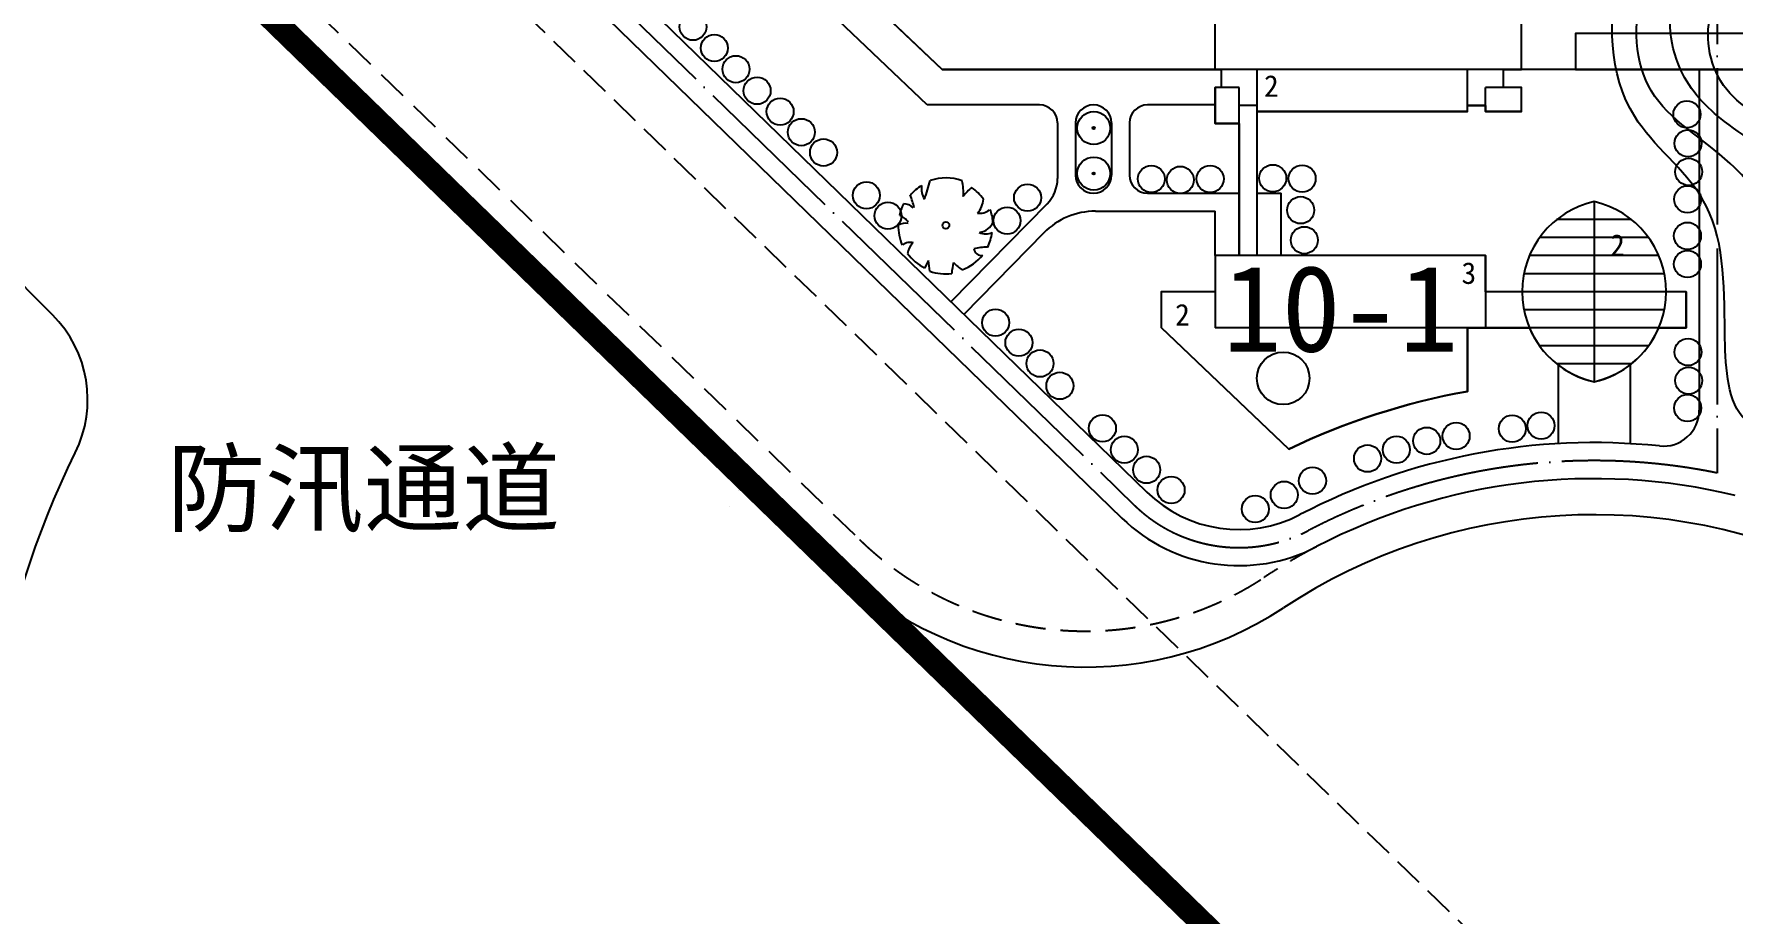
# Model space of a CAD drawing. Extents: x 39009873 to 40242873, y -38938004 to -37205504.
# Drawn here: x 39152759 to 39435847, y -38387977 to -38241426 of the extents above; entities that cross this region are included whole.
import ezdxf

# ---------------------------------------------------------------- set-up
doc = ezdxf.new("R2010")
doc.units = 0
doc.header["$LTSCALE"] = 1000
doc.header["$MEASUREMENT"] = 0
for name, pattern in [('CENT', [15, 13, -1, 0, -1]), ('DASH', [0.35, 0.25, -0.1]), ('DASH1', [1.5, 1, -0.5])]:
    doc.linetypes.add(name, pattern=pattern)
doc.layers.get('0').update_dxf_attribs({"linetype": 'CONTINUOUS'})
for name, color, linetype in [('1-CEG', 220, 'CONTINUOUS'), ('A-FACE', 4, 'CONTINUOUS'), ('PUB_TEXT', 4, 'CONTINUOUS'), ('river', 190, 'CONTINUOUS'), ('TEXT', 7, 'CONTINUOUS'), ('TREE1', 62, 'CONTINUOUS'), ('人行道', 251, 'CONTINUOUS'), ('建筑屋顶', 2, 'CONTINUOUS'), ('建筑轮廓', 254, 'CONTINUOUS'), ('等高线', 250, 'DASH'), ('范围', 7, 'CONTINUOUS'), ('道路中心线', 1, 'CENT')]:
    doc.layers.add(name, color=color, linetype=linetype)
doc.styles.add('-黑体', font='SIMHEI.TTF')
doc.styles.add('HRHZ', font='SIMHEI.TTF')
doc.styles.get("Standard").update_dxf_attribs({"font": 'SimSun.ttf', "height": 20})

# ---------------------------------------------------------------- blocks, each defined once
blk = doc.blocks.new('sdji')
at = {"linetype": 'Continuous', "ltscale": 10}
for radius in [2750, 184]:
    blk.add_circle((512091, 867961), radius, dxfattribs=at)
blk = doc.blocks.new('sij')
at = {"layer": 'TREE1', "linetype": 'Continuous', "ltscale": 10}
blk.add_circle((327690, 1006813), 2250, dxfattribs=at)
blk = doc.blocks.new('M_F13')
for p, q in [((-515, 179), (-397, 193)), ((-484, 239), (-484, 239)), ((-397, 193), (-484, 239))]:
    blk.add_line(p, q)
blk.add_circle((-3, 3), 38.2)
for centre, radius, start, end in [((-8, 3), 527, 126.0751, 153.6245), ((-356, 208), 224, 48.5203, 80.5151), ((-8, 3), 532, 89.3321, 114.3856), ((-325, 399), 130, 343.6555, 39.76), ((-175, 449), 193, 352.0775, 26.6128), ((-85, 589), 202, 304.1868, 338.5411), ((-8, 3), 531, 62.8767, 77.7021), ((80, 476), 154, 315.8454, 359.7651), ((-244, 1929), 1632, 285.4397, 290.7099), ((-8, 3), 523, 31.4098, 49.4752), ((412, 44), 234, 83.5323, 121.6544), ((959, 2091), 1965, 250.0865, 256.3451), ((-8, 3), 537, 160.8426, 187.275), ((-8, 3), 534, 340.3307, 19.43), ((-610, -942), 880, 77.3728, 85.4649), ((-5, -500), 587, 134.7782, 147.3315), ((-8, 3), 524, 200.8103, 231.4392), ((358, 465), 656, 266.7455, 282.0146), ((0, -631), 545, 39.6536, 53.993), ((-251, -396), 87.2, 97.741, 188.8107), ((-1350, -519), 1108, 2.9465, 10.9238), ((125, -442), 220, 160.6009, 199.3991), ((100, -357), 178, 186.1912, 248.4952), ((296, -376), 163, 170.6314, 220.6278), ((325, -118), 300, 230.4582, 263.1093), ((-8, 3), 514, 305.394, 326.2464), ((-8, 3), 522, 243.1498, 261.8356), ((-8, 3), 527, 274.7236, 290.3277)]:
    blk.add_arc(centre, radius, start, end)
at = {"width": 0.8, "flags": 9}
for tag, p in [('XSIZE', (-62, 12)), ('YSIZE', (9, 6))]:
    blk.add_attdef(tag, p, '', height=0.2, dxfattribs=at)

msp = doc.modelspace()

# ---------------------------------------------------------------- linework, layer by layer
at = {"layer": 'A-FACE'}
for p, q in [((39203372, -38186796), (39338071, -38317733)), ((39199189, -38191098), (39333888, -38322035)), ((39430055, -38247341), (39430055, -38304068))]:
    msp.add_line(p, q, dxfattribs=at)
for centre, radius, start, end in [((39412119, -38415903), 116800, 100.1944, 115.5652), ((39424055, -38304068), 6000, 264.10233, 0), ((39412547, -38415476), 106000, 84.10233, 117.51901), ((39412547, -38415476), 100000, 76.40353, 117.51901), ((39353405, -38301958), 22000, 225.81137, 297.51901), ((39353405, -38301958), 28000, 225.81137, 297.51901)]:
    msp.add_arc(centre, radius, start, end, dxfattribs=at)
at = {"layer": 'river', "color": 8, "linetype": 'DASH1', "ltscale": 5}
msp.add_line((39167552, -38206366), (39290198, -38325587), dxfattribs=at)
at = {"layer": 'river', "flags": 128}
for points in [[(39171006, -38047264), (39170076, -38057843), (39170752, -38065805), (39172062, -38072068), (39170238, -38086372), (39165666, -38099668), (39162006, -38113696), (39157710, -38125624), (39149817, -38144544, 0.3079136), (39163370, -38210669), (39286016, -38329889)], [(39759601, -38770140), (39716343, -38813399), (39595182, -38712626), (39574412, -38714839, -0.1744533), (39557242, -38725698), (39531102, -38726066), (39513390, -38725530), (39463475, -38722848), (39399554, -38705665), (39355283, -38687971), (39319867, -38639314), (39299938, -38607899), (39285042, -38588138, 0.0324213), (39259079, -38564286), (39245679, -38552151), (39220680, -38532942), (39184195, -38475696, -0.3130181), (39159628, -38311182, 0.3213973), (39155836, -38288188), (39147088, -38279441)]]:
    msp.add_lwpolyline(points, format="xyb", dxfattribs=at)
at = {"layer": 'river'}
for centre, radius, start, end in [((39412547, -38415476), 94000, 63.61393, 123.37114), ((39327837, -38286866), 60000, 225.81137, 303.37114)]:
    msp.add_arc(centre, radius, start, end, dxfattribs=at)
at = {"layer": 'river', "color": 8, "linetype": 'DASH1', "ltscale": 5}
for centre, radius, start, end in [((39327837, -38286866), 54000, 225.81137, 303.37114), ((39412547, -38415476), 100000, 117.51901, 123.37114)]:
    msp.add_arc(centre, radius, start, end, dxfattribs=at)
at = {"layer": 'TEXT', "const_width": 0.5}
msp.add_lwpolyline([(39274184, -38310020), (39263934, -38328548), (39173215, -38328548)], dxfattribs=at)
at = {"layer": '人行道', "linetype": 'Continuous', "ltscale": 10}
for p, q in [((39301480, -38253241), (39285611, -38238146)), ((39320197, -38253241), (39301480, -38253241)), ((39329197, -38253241), (39329197, -38253241)), ((39349447, -38253241), (39338197, -38253241)), ((39321481, -38269691), (39305459, -38286032)), ((39329197, -38267941), (39329197, -38267941)), ((39338197, -38267941), (39353447, -38267941)), ((39356447, -38267941), (39360447, -38267941)), ((39360447, -38278341), (39360447, -38267941)), ((39329497, -38270941), (39349447, -38270941)), ((39349447, -38278341), (39349447, -38270941)), ((39320928, -38274540), (39307610, -38288123)), ((39406547, -38296527), (39406547, -38309645)), ((39418547, -38296527), (39418547, -38309645))]:
    msp.add_line(p, q, dxfattribs=at)
at = {"layer": '人行道'}
for p, q in [((39323197, -38256241), (39323197, -38265490)), ((39326197, -38256241), (39326197, -38264941)), ((39332197, -38256241), (39332197, -38264941)), ((39335197, -38256241), (39335197, -38264941))]:
    msp.add_line(p, q, dxfattribs=at)
at = {"layer": '人行道', "linetype": 'Continuous', "ltscale": 10}
for centre, radius, start, end in [((39320197, -38256241), 3000, 0, 90), ((39338197, -38256241), 3000, 90, 180), ((39329197, -38264941), 3000, 180, 270), ((39338197, -38264941), 3000, 180, 270), ((39329497, -38282941), 12000, 90, 135.56478)]:
    msp.add_arc(centre, radius, start, end, dxfattribs=at)
at = {"layer": '人行道', "linetype": 'Continuous'}
for centre, radius, start, end in [((39329197, -38256241), 3000, 90, 180), ((39329197, -38256241), 3000, 0, 90), ((39329197, -38264941), 3000, 270, 0), ((39317197, -38265490), 6000, 315.56478, 0)]:
    msp.add_arc(centre, radius, start, end, dxfattribs=at)
at = {"layer": '建筑屋顶', "linetype": 'Continuous', "lineweight": -3, "ltscale": 10}
for p, q in [((39349447, -38247341), (39349447, -38202341)), ((39400447, -38247341), (39400447, -38235341)), ((39446286, -38247341), (39303983, -38247341)), ((39350447, -38247341), (39350447, -38250341)), ((39356447, -38278341), (39356447, -38247489)), ((39391447, -38254341), (39391447, -38247341)), ((39397447, -38250341), (39397447, -38247341)), ((39349447, -38256341), (39349447, -38250341)), ((39353447, -38250341), (39349447, -38250341)), ((39353447, -38278341), (39353447, -38250341)), ((39400447, -38250341), (39394447, -38250341)), ((39394447, -38254341), (39394447, -38250341)), ((39400447, -38254341), (39400447, -38250341)), ((39356447, -38253341), (39353447, -38253341)), ((39394447, -38253341), (39391447, -38253341)), ((39353447, -38256341), (39349447, -38256341)), ((39391447, -38254341), (39356447, -38254341)), ((39400447, -38254341), (39394447, -38254341)), ((39412547, -38269341), (39412547, -38299341)), ((39418784, -38272341), (39406310, -38272341)), ((39421637, -38275341), (39403456, -38275341)), ((39394447, -38278341), (39349447, -38278341)), ((39349447, -38278341), (39349447, -38290341)), ((39394447, -38278341), (39394447, -38290341)), ((39423327, -38278341), (39401766, -38278341)), ((39424251, -38281341), (39400842, -38281341)), ((39340447, -38284341), (39340447, -38290307)), ((39349447, -38284341), (39340447, -38284341)), ((39400547, -38284341), (39394447, -38284341)), ((39424547, -38284341), (39400547, -38284341)), ((39427872, -38284341), (39424547, -38284341)), ((39427872, -38284341), (39427872, -38290341)), ((39424251, -38287341), (39400842, -38287341)), ((39361715, -38310539), (39340447, -38290307)), ((39401766, -38290341), (39349447, -38290341)), ((39391447, -38290341), (39391447, -38300947)), ((39423327, -38290341), (39401766, -38290341)), ((39427872, -38290341), (39423327, -38290341)), ((39421637, -38293341), (39403456, -38293341)), ((39418784, -38296341), (39406310, -38296341))]:
    msp.add_line(p, q, dxfattribs=at)
at = {"layer": '建筑屋顶', "linetype": 'Continuous', "ltscale": 10}
msp.add_line((39303983, -38247341), (39290547, -38234560), dxfattribs=at)
at = {"layer": '建筑屋顶', "linetype": 'Continuous', "lineweight": -3, "ltscale": 10}
msp.add_circle((39360779, -38298767), 4379, dxfattribs=at)
for centre, radius, start, end in [((39415922, -38284341), 15375, 102.68038, 257.31962), ((39409172, -38284341), 15375, 282.68038, 77.31962), ((39412119, -38415903), 116800, 100.1944, 115.5652)]:
    msp.add_arc(centre, radius, start, end, dxfattribs=at)
at = {"layer": '建筑轮廓', "ltscale": 10}
msp.add_lwpolyline([(39290547, -38234560), (39303983, -38247341), (39350447, -38247341), (39350447, -38250341), (39349447, -38250341), (39349447, -38256341), (39353447, -38256341), (39353447, -38278341), (39349447, -38278341), (39349447, -38284341), (39340447, -38284341), (39340447, -38290307), (39361715, -38310539, -0.0671685), (39391447, -38300947), (39391447, -38290341), (39401766, -38290341, 0.2416943), (39412547, -38299341, 0.2416943), (39423327, -38290341), (39427872, -38290341), (39427872, -38284341), (39424547, -38284341, 0.3507811), (39412547, -38269341, 0.3507811), (39400547, -38284341), (39394447, -38284341), (39394447, -38278341), (39356447, -38278341), (39356447, -38254341), (39391447, -38254341), (39391447, -38253341), (39394447, -38253341), (39394447, -38254341), (39400447, -38254341), (39400447, -38250341), (39397447, -38250341), (39397447, -38247341), (39400447, -38247341), (39400447, -38226641)], format="xyb", dxfattribs=at)
msp.add_lwpolyline([(39439460, -38241341), (39409447, -38241341), (39409447, -38247341), (39439460, -38247341)], dxfattribs=at)
at = {"layer": '等高线', "linetype": 'Continuous', "ltscale": 10}
for points in [[(39524987, -38241450), (39531953, -38232126), (39533025, -38210695), (39532668, -38202837), (39520874, -38187835), (39502942, -38164908), (39496404, -38164389), (39489210, -38166003), (39456129, -38201985), (39444502, -38211869), (39429023, -38220339), (39418632, -38222874), (39416349, -38229719), (39419307, -38255180), (39430566, -38268859), (39434319, -38291143), (39437226, -38305138), (39454094, -38310462), (39482503, -38321109), (39503810, -38353051), (39522454, -38376564), (39539765, -38386767), (39563736, -38373015), (39579272, -38362811), (39583267, -38352164), (39573502, -38330869), (39562404, -38319778), (39542873, -38302920), (39525547, -38282942), (39514449, -38265640), (39521566, -38245247), (39524987, -38241450)], [(39507204, -38267243), (39505063, -38255205), (39519263, -38239972), (39525954, -38223922), (39521404, -38201452), (39508289, -38183262), (39500527, -38177645), (39478312, -38181657), (39469479, -38190217), (39460646, -38206535), (39443517, -38224190), (39426654, -38225260), (39420766, -38233820), (39422104, -38250939), (39435219, -38262977), (39442178, -38274212), (39440305, -38293204), (39445658, -38302567), (39467004, -38308430), (39490084, -38323225), (39510140, -38350883), (39518159, -38365969), (39532311, -38376105), (39545990, -38378462), (39559434, -38368326), (39574765, -38360312), (39574293, -38341219), (39556368, -38320476), (39533846, -38299105), (39518739, -38280784), (39507204, -38267243)], [(39520652, -38294846), (39511348, -38283555), (39503373, -38269275), (39493058, -38253320), (39478120, -38247689), (39465160, -38233741), (39452201, -38228427), (39435919, -38229092), (39426947, -38233741), (39426947, -38247341), (39434258, -38255991), (39446220, -38265622), (39449875, -38276913), (39445556, -38285547), (39448546, -38298831), (39463499, -38302152), (39479420, -38308868), (39494684, -38322685), (39507262, -38334603), (39521981, -38353627), (39525636, -38364918), (39541586, -38371560), (39552884, -38363257), (39566840, -38360600), (39569830, -38355287), (39567504, -38343332), (39559530, -38329052), (39539260, -38315104), (39527630, -38299827), (39520652, -38294846)], [(39516094, -38298764), (39508716, -38289047), (39499862, -38269720), (39492872, -38261337), (39478426, -38256913), (39468874, -38249462), (39463282, -38239682), (39442545, -38233861), (39432992, -38236655), (39433225, -38248530), (39443477, -38256913), (39454894, -38265529), (39455127, -38279733), (39449768, -38288581), (39451166, -38296032), (39460486, -38297662), (39477727, -38300457), (39491008, -38312798), (39511392, -38329391), (39522887, -38338007), (39528840, -38350932), (39530893, -38360164), (39540336, -38362215), (39546111, -38359160), (39554987, -38357043), (39563561, -38355329), (39563460, -38345047), (39557912, -38334362), (39542783, -38327709), (39532064, -38319400), (39527225, -38307308), (39518513, -38300215), (39516094, -38298764)]]:
    msp.add_spline(points, degree=3, dxfattribs=at)
at = {"layer": '范围', "color": 1, "linetype": 'DASH', "ltscale": 20}
msp.add_line((39194079, -38198681), (39645412, -38637409), dxfattribs=at)
at = {"layer": '范围', "color": 1, "linetype": 'DASH', "ltscale": 50, "const_width": 2000}
msp.add_lwpolyline([(39727275, -37603786), (39309838, -37602478), (39267254, -37697480), (39215453, -37815637), (39203656, -37841696, -0.0375387), (39200633, -37850208, 0.1308835), (39198294, -37865085), (39212418, -38000000), (39219106, -38069414), (39219411, -38084620, -0.195535), (39216767, -38101984), (39156180, -38203680), (39625395, -38659790), (39748451, -38760972), (39960509, -38548914), (40086169, -38423253), (40107609, -38401814, 0.1316525), (40102432, -38392848), (40050787, -38341202), (40018183, -38301527), (39930095, -38213439, -0.2363782)], format="xyb", close=True, dxfattribs=at)
msp.add_lwpolyline([(39727275, -37603786), (39309838, -37602478), (39267254, -37697480), (39215453, -37815637), (39203656, -37841696, -0.0375387), (39200633, -37850208, 0.1308835), (39198294, -37865085), (39212418, -38000000), (39219106, -38069414), (39219411, -38084620, -0.195535), (39216767, -38101984), (39156180, -38203680), (39625395, -38659790), (39748451, -38760972), (39960509, -38548914), (40086169, -38423253), (40107609, -38401814, 0.1316525), (40102432, -38392848), (40050787, -38341202), (40018183, -38301527), (39930095, -38213439, -0.2363782)], format="xyb", close=True, dxfattribs=at)
at = {"layer": '范围', "color": 1, "linetype": 'DASH', "ltscale": 50, "const_width": 4000}
msp.add_lwpolyline([(39561820, -37961979), (39561820, -38153407), (39632801, -38153407, -0.6752226), (39688591, -38289474), (39752711, -38353913), (39782336, -38383685), (39846133, -38320203), (39880201, -38354441), (39816193, -38417710), (39875441, -38477253), (39953611, -38555811), (39748451, -38760972), (39625395, -38659790), (39156180, -38203680), (39216767, -38101984, 0.195535), (39219411, -38084620), (39219106, -38069414), (39212418, -38000000)], format="xyb", dxfattribs=at)
at = {"layer": '道路中心线', "ltscale": 2}
for p, q in [((39201280, -38188947), (39335979, -38319884)), ((39433055, -38217141), (39433055, -38314538))]:
    msp.add_line(p, q, dxfattribs=at)
for centre, radius, start, end in [((39412547, -38415476), 103000, 78.51514, 117.51901), ((39353405, -38301958), 25000, 225.81137, 297.51901)]:
    msp.add_arc(centre, radius, start, end, dxfattribs=at)

# ---------------------------------------------------------------- block references
at = {"layer": 'TREE1', "linetype": 'Continuous'}
for p in [(38934802, -39247035), (38938362, -39250575), (38941953, -39254104), (38945484, -39257693), (38949315, -39261162), (39100314, -39261614), (38952855, -39264590), (38956541, -39267973), (39100508, -39266452), (39100605, -39271192), (39011133, -39272374), (39015949, -39272535), (39020926, -39272374), (39031351, -39272257), (39036242, -39272316), (38963687, -39275115), (38990520, -39275501), (39100428, -39275755), (38967269, -39278503), (38987108, -39279324), (39035991, -39277573), (39036617, -39282579), (39100411, -39281862), (39100411, -39286556), (38985193, -39296313), (38989076, -39299639), (39100508, -39301216), (38992599, -39303105), (38995898, -39306825), (39100605, -39305956), (39100428, -39310519), (39076031, -39313460), (39002989, -39313902), (39056997, -39315997), (39061888, -39315182), (39071231, -39313974), (39006642, -39317477), (39047134, -39318930), (39051943, -39317463), (39010340, -39320815), (39014422, -39324170), (39033260, -39324993), (39037969, -39322640), (39028433, -39327347)]:
    msp.add_blockref('sij', p, dxfattribs=at)
at = {"layer": 'TREE1', "linetype": 'Continuous', "rotation": 89.71588559147328}
for p in [(40194645, -38773481), (40194645, -38781055)]:
    msp.add_blockref('sdji', p, dxfattribs=at)
at = {"layer": 'TREE1', "xscale": 14.92991994664088, "yscale": 14.92991995811462, "zscale": 14.92992, "rotation": 89.71588540334568}
msp.add_blockref('M_F13', (39304649, -38273241), dxfattribs=at)

# ---------------------------------------------------------------- texts
at = {"layer": '1-CEG', "style": '-黑体'}
for s, p in [('2', (39357584, -38251888)), ('2', (39415222, -38278388)), ('3', (39390468, -38283043)), ('2', (39342788, -38289978))]:
    msp.add_text(s, height=3600, dxfattribs=at).set_placement(p)
at = {"layer": 'PUB_TEXT', "color": 2, "style": '-黑体'}
msp.add_text('10-1', height=14400, dxfattribs=at).set_placement((39350752, -38294321))
at = {"layer": 'TEXT', "style": 'HRHZ'}
msp.add_text('防汛通道', height=12000, dxfattribs=at).set_placement((39174913, -38323063))

doc.saveas('drawing.dxf')
